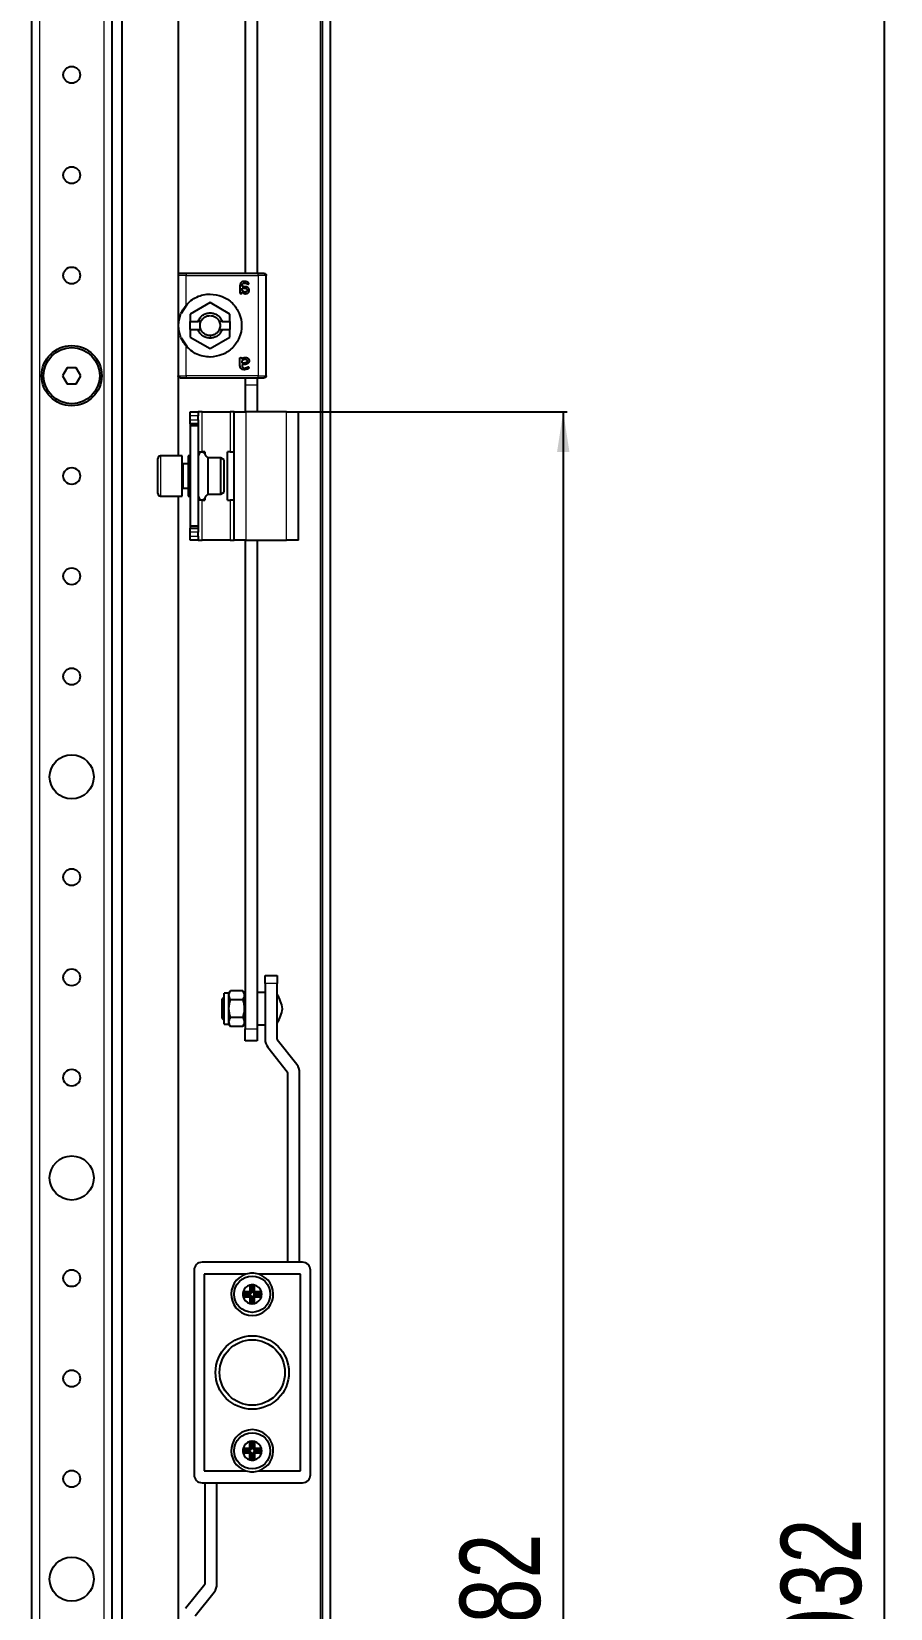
# Model space of a CAD drawing. Header units: millimetres. Extents: x -367 to 1520, y -1456 to 1043.
# Drawn here: x 1305.7 to 1519.8, y -203.9 to 189.2 of the extents above; entities that cross this region are included whole.
import ezdxf

# ---------------------------------------------------------------- set-up
doc = ezdxf.new("R2010")
doc.units = ezdxf.units.MM
doc.layers.add('FORMAT', color=7, linetype='Continuous')
doc.styles.add('SLDTEXTSTYLE0', font='TXT', dxfattribs={"width": 0.75})
doc.dimstyles.new('SLDDIMSTYLE0', dxfattribs={"dimtxt": 20, "dimasz": 10, "dimexe": 0, "dimexo": 0.0625, "dimgap": 5, "dimtad": 2, "dimdec": 1, "dimrnd": 1e-09, "dimzin": 12, "dimdsep": 46, "dimtxsty": 'SLDTEXTSTYLE0', "dimsah": 1, "dimcen": 0.09, "dimadec": 0, "dimazin": 3, "dimtfac": 1, "dimtofl": 0, "dimtmove": 0, "dimatfit": 3, "dimfxl": 0, "dimfrac": 2, "dimtolj": 1, "dimtzin": 12, "dimarcsym": 0})

# ---------------------------------------------------------------- blocks, each defined once
blk = doc.blocks.new('_D_5')
at = {"layer": 'FORMAT'}
for p, q in [((1372.22, 769.38), (1519.21, 769.38)), ((1518.21, 769.38), (1518.21, -1162.62)), ((1372.22, -1162.62), (1519.21, -1162.62))]:
    blk.add_line(p, q, dxfattribs=at)
for points in [[(1518.21, 769.38), (1516.67, 759.38), (1519.75, 759.38)], [(1518.21, -1162.62), (1519.75, -1152.62), (1516.67, -1152.62)]]:
    blk.add_solid(points, dxfattribs=at)
at = {"layer": 'FORMAT', "insert": (1492.43, -226.17), "char_height": 20, "attachment_point": 1, "rotation": 90, "style": 'SLDTEXTSTYLE0'}
blk.add_mtext('1932', dxfattribs=at)
blk = doc.blocks.new('_D_8')
at = {"layer": 'FORMAT'}
for p, q in [((1369.22, 94.38), (1439.21, 94.38)), ((1438.21, 94.38), (1438.21, -487.62)), ((1369.22, -487.62), (1439.21, -487.62))]:
    blk.add_line(p, q, dxfattribs=at)
for points in [[(1438.21, 94.38), (1436.67, 84.38), (1439.75, 84.38)], [(1438.21, -487.62), (1439.75, -477.62), (1436.67, -477.62)]]:
    blk.add_solid(points, dxfattribs=at)
at = {"layer": 'FORMAT', "insert": (1412.43, -218.79), "char_height": 20, "attachment_point": 1, "rotation": 90, "style": 'SLDTEXTSTYLE0'}
blk.add_mtext('582', dxfattribs=at)

msp = doc.modelspace()

# ---------------------------------------------------------------- linework, layer by layer
at = {"color": 7, "linetype": 'Continuous', "lineweight": 25}
for p, q in [((1378.21, -1274.12), (1378.21, 880.88)), ((1380.21, -1274.12), (1380.21, 880.88)), ((1328.21, 847.88), (1328.21, -1241.12)), ((1305.71, 820.88), (1305.71, -1214.12)), ((1325.71, 820.88), (1325.71, -1214.12)), ((1342.21, 748.38), (1342.21, 128.56)), ((1358.91, 737.38), (1358.91, 128.88)), ((1361.91, 737.38), (1361.91, 128.88)), ((1342.21, 128.38), (1342.21, 103.38)), ((1362.21, 128.88), (1344.21, 128.88)), ((1357.65, 125.84), (1357.65, 123.97)), ((1358.18, 125.59), (1358.18, 125.81)), ((1362.81, 128.88), (1362.56, 128.88)), ((1364.21, 103.38), (1364.21, 128.38)), ((1358.11, 123.97), (1358.11, 124.25)), ((1358.56, 125.59), (1358.18, 125.59)), ((1358.18, 125.23), (1358.61, 125.23)), ((1358.18, 124.65), (1358.18, 125.23)), ((1343.04, 119.01), (1344.55, 121.26)), ((1350.21, 121.6), (1345.26, 118.74)), ((1345.26, 118.74), (1345.26, 116.88)), ((1355.16, 118.74), (1350.21, 121.6)), ((1355.16, 116.88), (1355.16, 118.74)), ((1345.26, 114.88), (1345.26, 116.88)), ((1345.26, 116.88), (1347.22, 116.88)), ((1345.26, 114.88), (1345.26, 113.02)), ((1345.26, 114.88), (1347.22, 114.88)), ((1347.92, 116.88), (1347.22, 116.88)), ((1347.22, 114.88), (1347.92, 114.88)), ((1353.2, 116.88), (1352.5, 116.88)), ((1352.5, 114.88), (1353.2, 114.88)), ((1353.2, 116.88), (1355.16, 116.88)), ((1353.2, 114.88), (1355.16, 114.88)), ((1355.16, 116.88), (1355.16, 114.88)), ((1355.16, 113.02), (1355.16, 114.88)), ((1344.55, 110.5), (1343.04, 112.76)), ((1345.26, 113.02), (1350.21, 110.17)), ((1350.21, 110.17), (1355.16, 113.02)), ((1357.65, 105.92), (1357.65, 107.79)), ((1358.11, 107.79), (1358.11, 107.51)), ((1358.18, 106.53), (1358.18, 107.12)), ((1358.61, 106.53), (1358.18, 106.53)), ((1358.56, 106.18), (1358.18, 106.18)), ((1358.18, 106.18), (1358.18, 105.96)), ((1314.55, 105.38), (1313.4, 103.38)), ((1313.4, 103.38), (1314.55, 101.38)), ((1316.86, 105.38), (1314.55, 105.38)), ((1318.02, 103.38), (1316.86, 105.38)), ((1316.86, 101.38), (1318.02, 103.38)), ((1342.21, 103.21), (1342.21, 83.38)), ((1344.21, 102.88), (1362.21, 102.88)), ((1358.91, 102.96), (1358.91, 101.08)), ((1361.91, 102.96), (1361.91, 101.08)), ((1362.56, 102.88), (1362.81, 102.88)), ((1314.55, 101.38), (1316.86, 101.38)), ((1358.91, 101.08), (1358.91, 94.38)), ((1361.91, 101.08), (1361.91, 94.38)), ((1345.21, 94.38), (1347.21, 94.38)), ((1345.21, 93.38), (1345.21, 94.38)), ((1347.21, 94.38), (1347.21, 93.38)), ((1348.21, 94.38), (1347.21, 94.38)), ((1348.21, 94.38), (1355.21, 94.38)), ((1356.21, 94.38), (1355.21, 94.38)), ((1356.21, 94.38), (1359.21, 94.38)), ((1356.21, 62.38), (1356.21, 94.38)), ((1369.21, 94.38), (1359.21, 94.38)), ((1369.21, 94.38), (1372.21, 94.38)), ((1372.21, 62.38), (1372.21, 94.38)), ((1345.21, 92.38), (1345.21, 93.38)), ((1345.21, 91.38), (1345.21, 92.38)), ((1347.21, 91.38), (1345.21, 91.38)), ((1345.21, 91.38), (1345.21, 90.88)), ((1347.21, 90.88), (1345.21, 90.88)), ((1345.21, 90.88), (1345.21, 65.88)), ((1347.21, 92.38), (1347.21, 93.38)), ((1347.21, 92.38), (1347.21, 91.38)), ((1347.21, 91.38), (1347.21, 90.88)), ((1347.21, 90.88), (1347.21, 65.88)), ((1337.21, 76.13), (1337.21, 82.78)), ((1343.21, 83.38), (1337.81, 83.38)), ((1343.21, 75.82), (1343.21, 83.38)), ((1345.21, 83.38), (1344.71, 83.38)), ((1344.71, 83.38), (1344.71, 82.17)), ((1347.21, 84.38), (1348.21, 84.38)), ((1348.91, 84.38), (1348.21, 84.38)), ((1348.91, 84.38), (1348.91, 83.93)), ((1352.84, 82.88), (1349.71, 82.88)), ((1349.71, 73.88), (1349.71, 82.88)), ((1353.71, 82.38), (1352.84, 82.88)), ((1352.84, 73.88), (1352.84, 82.88)), ((1354.51, 72.38), (1354.51, 84.38)), ((1355.21, 84.38), (1354.51, 84.38)), ((1355.21, 84.38), (1356.21, 84.38)), ((1344.71, 81.38), (1343.46, 81.38)), ((1344.71, 82.17), (1344.71, 73.38)), ((1353.71, 74.38), (1353.71, 82.38)), ((1337.21, 73.98), (1337.21, 76.13)), ((1343.21, 73.38), (1343.21, 75.82)), ((1343.46, 75.38), (1344.71, 75.38)), ((1337.81, 73.38), (1343.21, 73.38)), ((1342.21, 73.38), (1342.21, -466.62)), ((1344.71, 73.38), (1345.21, 73.38)), ((1348.21, 72.38), (1347.21, 72.38)), ((1348.21, 72.38), (1348.91, 72.38)), ((1348.91, 72.83), (1348.91, 72.38)), ((1349.71, 73.88), (1352.84, 73.88)), ((1352.84, 73.88), (1353.71, 74.38)), ((1354.51, 72.38), (1355.21, 72.38)), ((1356.21, 72.38), (1355.21, 72.38)), ((1347.21, 65.88), (1345.21, 65.88)), ((1345.21, 65.88), (1345.21, 65.38)), ((1345.21, 64.38), (1345.21, 65.38)), ((1345.21, 65.38), (1347.21, 65.38)), ((1345.21, 63.38), (1345.21, 64.38)), ((1345.21, 62.38), (1345.21, 63.38)), ((1347.21, 65.88), (1347.21, 65.38)), ((1347.21, 65.38), (1347.21, 64.38)), ((1347.21, 63.38), (1347.21, 64.38)), ((1347.21, 63.38), (1347.21, 62.38)), ((1347.21, 62.38), (1345.21, 62.38)), ((1347.21, 62.38), (1348.21, 62.38)), ((1355.21, 62.38), (1348.21, 62.38)), ((1355.21, 62.38), (1356.21, 62.38)), ((1359.21, 62.38), (1356.21, 62.38)), ((1358.91, 62.38), (1358.91, -59.42)), ((1359.21, 62.38), (1369.21, 62.38)), ((1361.91, 62.38), (1361.91, -59.42)), ((1372.21, 62.38), (1369.21, 62.38)), ((1363.91, -48.12), (1363.91, -46.12)), ((1363.91, -46.12), (1366.91, -46.12)), ((1366.91, -46.12), (1366.91, -48.12)), ((1354.91, -50.57), (1353.71, -50.57)), ((1353.71, -54.42), (1353.71, -50.57)), ((1355.25, -49.97), (1354.91, -50.57)), ((1354.91, -54.42), (1354.91, -50.57)), ((1358.36, -49.97), (1355.25, -49.97)), ((1358.71, -50.57), (1358.36, -49.97)), ((1358.71, -50.57), (1358.71, -58.27)), ((1363.91, -50.42), (1361.91, -50.42)), ((1363.91, -48.12), (1363.91, -62.05)), ((1366.91, -62.05), (1366.91, -48.12)), ((1353.71, -51.47), (1353.21, -51.97)), ((1353.21, -56.87), (1353.21, -51.97)), ((1353.71, -58.27), (1353.71, -54.42)), ((1354.91, -58.27), (1354.91, -54.42)), ((1358.36, -52.19), (1355.25, -52.19)), ((1358.91, -51.47), (1358.71, -51.47)), ((1353.21, -56.87), (1353.71, -57.37)), ((1353.71, -58.27), (1354.91, -58.27)), ((1354.91, -58.27), (1355.25, -58.87)), ((1358.36, -56.64), (1355.25, -56.64)), ((1358.36, -58.87), (1355.25, -58.87)), ((1358.36, -58.87), (1358.71, -58.27)), ((1358.71, -57.37), (1358.91, -57.37)), ((1361.91, -58.42), (1363.91, -58.42)), ((1358.91, -62.42), (1358.91, -59.42)), ((1361.91, -62.42), (1358.91, -62.42)), ((1361.91, -59.42), (1361.91, -62.42)), ((1371.82, -68.35), (1366.95, -62.17)), ((1364.6, -64.03), (1369.47, -70.21)), ((1369.51, -70.33), (1369.51, -117.62)), ((1372.51, -117.62), (1372.51, -70.33)), ((1373.21, -117.62), (1348.21, -117.62)), ((1346.21, -119.62), (1346.21, -170.62)), ((1348.71, -120.62), (1348.71, -169.62)), ((1359.11, -120.62), (1348.71, -120.62)), ((1372.71, -120.62), (1362.31, -120.62)), ((1372.71, -169.62), (1372.71, -120.62)), ((1375.21, -170.62), (1375.21, -119.62)), ((1360.01, -125.02), (1358.44, -125.02)), ((1358.8, -125.46), (1358.44, -125.02)), ((1358.8, -125.78), (1358.44, -126.22)), ((1360.01, -125.46), (1358.8, -125.46)), ((1358.8, -125.78), (1360.01, -125.78)), ((1360.11, -123.35), (1360.11, -124.92)), ((1360.55, -123.71), (1360.11, -123.35)), ((1360.55, -123.71), (1360.55, -124.92)), ((1360.87, -123.71), (1361.31, -123.35)), ((1360.87, -124.92), (1360.87, -123.71)), ((1361.31, -124.92), (1361.31, -123.35)), ((1362.98, -125.02), (1361.41, -125.02)), ((1362.61, -125.46), (1361.41, -125.46)), ((1361.41, -125.78), (1362.61, -125.78)), ((1362.61, -125.46), (1362.98, -125.02)), ((1362.61, -125.78), (1362.98, -126.22)), ((1358.44, -126.22), (1360.01, -126.22)), ((1360.11, -126.32), (1360.11, -127.89)), ((1360.55, -127.53), (1360.11, -127.89)), ((1360.55, -126.32), (1360.55, -127.53)), ((1360.87, -127.53), (1360.87, -126.32)), ((1360.87, -127.53), (1361.31, -127.89)), ((1361.31, -127.89), (1361.31, -126.32)), ((1361.41, -126.22), (1362.98, -126.22)), ((1358.8, -164.46), (1358.44, -164.02)), ((1358.44, -164.02), (1360.01, -164.02)), ((1358.8, -164.78), (1358.44, -165.22)), ((1358.8, -164.46), (1360.01, -164.46)), ((1360.01, -164.78), (1358.8, -164.78)), ((1360.11, -163.92), (1360.11, -162.35)), ((1360.55, -162.71), (1360.11, -162.35)), ((1360.55, -163.92), (1360.55, -162.71)), ((1360.87, -162.71), (1361.31, -162.35)), ((1360.87, -162.71), (1360.87, -163.92)), ((1361.31, -162.35), (1361.31, -163.92)), ((1361.41, -164.02), (1362.98, -164.02)), ((1361.41, -164.46), (1362.61, -164.46)), ((1362.61, -164.78), (1361.41, -164.78)), ((1362.61, -164.46), (1362.98, -164.02)), ((1362.61, -164.78), (1362.98, -165.22)), ((1360.01, -165.22), (1358.44, -165.22)), ((1360.11, -166.89), (1360.11, -165.32)), ((1360.55, -166.53), (1360.11, -166.89)), ((1360.55, -166.53), (1360.55, -165.32)), ((1360.87, -165.32), (1360.87, -166.53)), ((1360.87, -166.53), (1361.31, -166.89)), ((1361.31, -165.32), (1361.31, -166.89)), ((1362.98, -165.22), (1361.41, -165.22)), ((1348.21, -172.62), (1373.21, -172.62)), ((1348.71, -169.62), (1359.11, -169.62)), ((1348.91, -172.62), (1348.91, -197.85)), ((1351.91, -197.85), (1351.91, -172.62)), ((1362.31, -169.62), (1372.71, -169.62)), ((1348.86, -197.97), (1344.11, -203.94)), ((1346.45, -205.81), (1351.21, -199.84))]:
    msp.add_line(p, q, dxfattribs=at)
at = {"color": 8, "linetype": 'Continuous', "lineweight": 18}
for p, q in [((1377.61, 878.28), (1377.61, -1271.52)), ((1307.71, 820.88), (1307.71, -1214.12)), ((1323.71, 820.88), (1323.71, -1214.12)), ((1344.21, 120.94), (1344.21, 128.38)), ((1344.21, 128.38), (1362.21, 128.38)), ((1362.21, 128.38), (1362.21, 103.38)), ((1344.21, 103.38), (1344.21, 110.82)), ((1350.21, 113.38), (1350.21, 112.73)), ((1362.21, 103.38), (1344.21, 103.38)), ((1358.91, 101.08), (1361.91, 101.08)), ((1348.21, 84.38), (1348.21, 94.38)), ((1355.21, 94.38), (1355.21, 84.38)), ((1359.21, 62.38), (1359.21, 94.38)), ((1369.21, 62.38), (1369.21, 94.38)), ((1347.21, 93.38), (1345.21, 93.38)), ((1345.21, 92.38), (1347.21, 92.38)), ((1337.81, 83.38), (1337.81, 75.82)), ((1343.46, 81.38), (1343.46, 75.38)), ((1337.81, 75.82), (1337.81, 73.38)), ((1348.21, 62.38), (1348.21, 72.38)), ((1355.21, 72.38), (1355.21, 62.38)), ((1347.21, 64.38), (1345.21, 64.38)), ((1345.21, 63.38), (1347.21, 63.38)), ((1366.91, -48.12), (1363.91, -48.12)), ((1358.91, -59.42), (1361.91, -59.42)), ((1360.01, -125.46), (1360.01, -125.02)), ((1360.01, -125.78), (1360.01, -126.22)), ((1360.55, -124.92), (1360.11, -124.92)), ((1360.87, -124.92), (1361.31, -124.92)), ((1361.41, -125.46), (1361.41, -125.02)), ((1361.41, -125.78), (1361.41, -126.22)), ((1360.55, -126.32), (1360.11, -126.32)), ((1360.87, -126.32), (1361.31, -126.32)), ((1360.01, -164.46), (1360.01, -164.02)), ((1360.01, -164.78), (1360.01, -165.22)), ((1360.55, -163.92), (1360.11, -163.92)), ((1360.87, -163.92), (1361.31, -163.92)), ((1361.41, -164.46), (1361.41, -164.02)), ((1361.41, -164.78), (1361.41, -165.22)), ((1360.55, -165.32), (1360.11, -165.32)), ((1360.87, -165.32), (1361.31, -165.32))]:
    msp.add_line(p, q, dxfattribs=at)
at = {"color": 7, "linetype": 'Continuous', "lineweight": 25}
for centre, radius in [((1315.71, 178.38), 2.1), ((1315.71, 153.38), 2.1), ((1315.71, 128.38), 2.1), ((1315.71, 103.38), 7.5), ((1315.71, 103.38), 7), ((1315.71, 78.38), 2.1), ((1315.71, 53.38), 2.1), ((1315.71, 28.38), 2.1), ((1315.71, 3.38), 5.5), ((1315.71, -21.62), 2.1), ((1315.71, -46.62), 2.1), ((1315.71, -71.62), 2.1), ((1315.71, -96.62), 5.5), ((1315.71, -121.62), 2.1), ((1360.71, -125.62), 4.5), ((1360.71, -145.12), 9.15), ((1360.71, -145.12), 8.15), ((1315.71, -146.62), 2.1), ((1360.71, -164.62), 4.5), ((1315.71, -171.62), 2.1), ((1315.71, -196.62), 5.5)]:
    msp.add_circle(centre, radius, dxfattribs=at)
for centre, radius, start, end in [((1337.81, 82.78), 0.6, 90, 180), ((1343.46, 81.63), 0.25, 180, 270), ((1343.46, 75.13), 0.25, 90, 180), ((1337.81, 73.98), 0.6, 180, 270), ((1360.27, -55.38), 8, 6.8819, 33.8709), ((1360.27, -53.46), 8, 326.1291, 353.1181), ((1367.11, -62.05), 3.2, 180, 218.264), ((1367.11, -62.05), 0.2, 180, 218.264), ((1369.31, -70.33), 0.2, 0, 38.264), ((1369.31, -70.33), 3.2, 0, 38.264), ((1348.21, -119.62), 2, 90, 180), ((1373.21, -119.62), 2, 0, 90), ((1360.71, -125.62), 5.25, 107.7528, 72.2472), ((1360.71, -125.62), 5.25, 72.2472, 107.7528), ((1360.71, -125.62), 2.35, 165.2075, 194.7925), ((1360.71, -125.62), 2.35, 104.7925, 165.2075), ((1360.71, -125.62), 1.91, 175.1056, 184.8944), ((1360.01, -124.92), 0.1, 270, 0), ((1360.01, -124.92), 0.537, 270, 0), ((1360.01, -126.32), 0.537, 0, 90), ((1360.71, -125.62), 2.35, 75.2075, 104.7925), ((1360.71, -125.62), 1.91, 85.1056, 94.8944), ((1361.41, -124.92), 0.537, 180, 270), ((1361.41, -126.32), 0.537, 90, 180), ((1360.71, -125.62), 2.35, 14.7925, 75.2075), ((1361.41, -124.92), 0.1, 180, 270), ((1360.71, -125.62), 1.91, 355.1056, 4.8944), ((1360.71, -125.62), 2.35, 345.2075, 14.7925), ((1360.71, -125.62), 2.35, 194.7925, 255.2075), ((1360.01, -126.32), 0.1, 0, 90), ((1360.71, -125.62), 2.35, 255.2075, 284.7925), ((1360.71, -125.62), 1.91, 265.1056, 274.8944), ((1360.71, -125.62), 2.35, 284.7925, 345.2075), ((1361.41, -126.32), 0.1, 90, 180), ((1360.71, -164.62), 5.25, 287.7528, 252.2472), ((1360.71, -164.62), 2.35, 165.2075, 194.7925), ((1360.71, -164.62), 2.35, 104.7925, 165.2075), ((1360.71, -164.62), 1.91, 175.1056, 184.8944), ((1360.01, -163.92), 0.1, 270, 0), ((1360.01, -163.92), 0.537, 270, 0), ((1360.01, -165.32), 0.537, 0, 90), ((1360.71, -164.62), 2.35, 75.2075, 104.7925), ((1360.71, -164.62), 1.91, 85.1056, 94.8944), ((1361.41, -163.92), 0.537, 180, 270), ((1361.41, -165.32), 0.537, 90, 180), ((1360.71, -164.62), 2.35, 14.7925, 75.2075), ((1361.41, -163.92), 0.1, 180, 270), ((1360.71, -164.62), 1.91, 355.1056, 4.8944), ((1360.71, -164.62), 2.35, 345.2075, 14.7925), ((1360.71, -164.62), 2.35, 194.7925, 255.2075), ((1360.01, -165.32), 0.1, 0, 90), ((1360.71, -164.62), 2.35, 255.2075, 284.7925), ((1360.71, -164.62), 1.91, 265.1056, 274.8944), ((1360.71, -164.62), 2.35, 284.7925, 345.2075), ((1361.41, -165.32), 0.1, 90, 180), ((1348.21, -170.62), 2, 180, 270), ((1360.71, -164.62), 5.25, 252.2472, 287.7528), ((1373.21, -170.62), 2, 270, 0), ((1348.71, -197.85), 0.2, 321.4416, 0), ((1348.71, -197.85), 3.2, 321.4416, 0)]:
    msp.add_arc(centre, radius, start, end, dxfattribs=at)
for points in [[(1342.71, 128.88), (1342.64, 128.87), (1342.51, 128.86), (1342.35, 128.74), (1342.23, 128.58), (1342.22, 128.45), (1342.21, 128.38)], [(1344.21, 128.88), (1344.01, 128.88), (1343.62, 128.88), (1343.12, 128.88), (1342.78, 128.88), (1342.73, 128.88), (1342.71, 128.88)], [(1363.71, 128.88), (1363.69, 128.88), (1363.64, 128.88), (1363.29, 128.88), (1362.8, 128.88), (1362.4, 128.88), (1362.21, 128.88)], [(1363.71, 128.88), (1363.77, 128.87), (1363.9, 128.86), (1364.07, 128.74), (1364.19, 128.58), (1364.2, 128.45), (1364.21, 128.38)], [(1344.21, 120.94), (1344.6, 121.36), (1345.39, 122.18), (1346.88, 123.05), (1348.5, 123.62), (1349.64, 123.7), (1350.21, 123.73)], [(1350.21, 123.73), (1351.24, 123.61), (1353.29, 123.38), (1355.9, 121.56), (1357.65, 118.97), (1358.26, 115.88), (1357.65, 112.8), (1355.9, 110.2), (1353.29, 108.39), (1351.24, 108.15), (1350.21, 108.03)], [(1347.22, 116.88), (1347.35, 117.18), (1347.62, 117.78), (1348.34, 118.48), (1349.22, 118.93), (1350.21, 119.08), (1351.19, 118.93), (1352.08, 118.48), (1352.8, 117.78), (1353.06, 117.18), (1353.2, 116.88)], [(1347.92, 116.88), (1348.03, 117.09), (1348.26, 117.52), (1348.82, 118), (1349.48, 118.32), (1349.97, 118.36), (1350.21, 118.38)], [(1350.21, 118.38), (1350.45, 118.36), (1350.93, 118.32), (1351.59, 118), (1352.15, 117.52), (1352.38, 117.09), (1352.5, 116.88)], [(1350.21, 112.73), (1349.88, 112.76), (1349.22, 112.82), (1348.34, 113.29), (1347.62, 113.98), (1347.35, 114.58), (1347.22, 114.88)], [(1347.92, 114.88), (1347.86, 115.04), (1347.74, 115.37), (1347.69, 115.88), (1347.74, 116.4), (1347.86, 116.72), (1347.92, 116.88)], [(1350.21, 113.38), (1349.97, 113.4), (1349.48, 113.44), (1348.82, 113.76), (1348.26, 114.24), (1348.03, 114.67), (1347.92, 114.88)], [(1353.2, 114.88), (1353.06, 114.58), (1352.8, 113.98), (1352.08, 113.29), (1351.19, 112.82), (1350.54, 112.76), (1350.21, 112.73)], [(1352.5, 114.88), (1352.38, 114.67), (1352.15, 114.24), (1351.59, 113.76), (1350.93, 113.44), (1350.45, 113.4), (1350.21, 113.38)], [(1352.5, 116.88), (1352.56, 116.72), (1352.68, 116.4), (1352.72, 115.88), (1352.68, 115.37), (1352.56, 115.04), (1352.5, 114.88)], [(1350.21, 108.03), (1349.64, 108.07), (1348.5, 108.14), (1346.88, 108.71), (1345.39, 109.58), (1344.6, 110.41), (1344.21, 110.82)], [(1342.71, 102.88), (1342.64, 102.89), (1342.51, 102.9), (1342.35, 103.02), (1342.23, 103.18), (1342.22, 103.32), (1342.21, 103.38)], [(1342.71, 102.88), (1342.73, 102.88), (1342.78, 102.88), (1343.12, 102.88), (1343.62, 102.88), (1344.01, 102.88), (1344.21, 102.88)], [(1362.21, 102.88), (1362.4, 102.88), (1362.8, 102.88), (1363.29, 102.88), (1363.64, 102.88), (1363.69, 102.88), (1363.71, 102.88)], [(1364.21, 103.38), (1364.2, 103.32), (1364.19, 103.18), (1364.07, 103.02), (1363.9, 102.9), (1363.77, 102.89), (1363.71, 102.88)]]:
    msp.add_open_spline(points, degree=3, dxfattribs=at)
at = {"color": 8, "linetype": 'Continuous', "lineweight": 18}
for points in [[(1344.21, 128.38), (1343.95, 128.38), (1343.42, 128.38), (1342.76, 128.38), (1342.3, 128.38), (1342.24, 128.38), (1342.21, 128.38)], [(1344.21, 128.88), (1344.21, 128.87), (1344.21, 128.86), (1344.21, 128.74), (1344.21, 128.58), (1344.21, 128.45), (1344.21, 128.38)], [(1362.21, 128.38), (1362.21, 128.45), (1362.21, 128.58), (1362.21, 128.74), (1362.21, 128.86), (1362.21, 128.87), (1362.21, 128.88)], [(1364.21, 128.38), (1364.18, 128.38), (1364.12, 128.38), (1363.66, 128.38), (1362.99, 128.38), (1362.47, 128.38), (1362.21, 128.38)], [(1342.21, 103.38), (1342.24, 103.38), (1342.3, 103.38), (1342.76, 103.38), (1343.42, 103.38), (1343.95, 103.38), (1344.21, 103.38)], [(1344.21, 103.38), (1344.21, 103.32), (1344.21, 103.18), (1344.21, 103.02), (1344.21, 102.9), (1344.21, 102.89), (1344.21, 102.88)], [(1362.21, 102.88), (1362.21, 102.89), (1362.21, 102.9), (1362.21, 103.02), (1362.21, 103.18), (1362.21, 103.32), (1362.21, 103.38)], [(1362.21, 103.38), (1362.47, 103.38), (1362.99, 103.38), (1363.66, 103.38), (1364.12, 103.38), (1364.18, 103.38), (1364.21, 103.38)]]:
    msp.add_open_spline(points, degree=3, dxfattribs=at)
at = {"color": 7, "linetype": 'Continuous', "lineweight": 25}
for points, knots in [([(1358.76, 126.88), (1358.61, 126.87), (1358.39, 126.86), (1358.11, 126.77), (1357.92, 126.65), (1357.78, 126.48), (1357.67, 126.21), (1357.66, 125.99), (1357.65, 125.84)], [0, 0, 0, 0, 0.250089, 0.382495, 0.500259, 0.622163, 0.750133, 1, 1, 1, 1]), ([(1358.18, 125.81), (1358.18, 125.89), (1358.19, 126.03), (1358.25, 126.2), (1358.32, 126.31), (1358.43, 126.39), (1358.55, 126.44), (1358.68, 126.47), (1358.77, 126.47), (1358.82, 126.47)], [0, 0, 0, 0, 0.250023, 0.382539, 0.499802, 0.620838, 0.749652, 0.874777, 1, 1, 1, 1]), ([(1359.83, 126.38), (1359.83, 126.44), (1359.83, 126.52), (1359.76, 126.61), (1359.62, 126.7), (1359.3, 126.83), (1358.98, 126.86), (1358.76, 126.88)], [0, 0, 0, 0, 0.124693, 0.187182, 0.249773, 0.500039, 1, 1, 1, 1]), ([(1358.82, 126.47), (1358.98, 126.45), (1359.22, 126.42), (1359.47, 126.3), (1359.6, 126.23), (1359.67, 126.19), (1359.71, 126.18), (1359.72, 126.18)], [0, 0, 0, 0, 0.4987, 0.749508, 0.874949, 0.946783, 1, 1, 1, 1]), ([(1359.72, 126.18), (1359.74, 126.18), (1359.75, 126.18), (1359.77, 126.19), (1359.78, 126.2), (1359.8, 126.23), (1359.82, 126.27), (1359.82, 126.31), (1359.82, 126.35), (1359.83, 126.37), (1359.83, 126.38)], [0, 0, 0, 0, 0.128825, 0.180169, 0.243397, 0.36986, 0.499864, 0.749649, 0.843476, 1, 1, 1, 1]), ([(1357.65, 123.97), (1357.65, 123.96), (1357.65, 123.94), (1357.67, 123.93), (1357.69, 123.9), (1357.77, 123.88), (1357.83, 123.88), (1357.88, 123.88)], [0, 0, 0, 0, 0.124881, 0.183376, 0.250934, 0.500336, 1, 1, 1, 1]), ([(1357.88, 123.88), (1357.92, 123.88), (1357.99, 123.88), (1358.07, 123.9), (1358.09, 123.92), (1358.11, 123.94), (1358.11, 123.96), (1358.11, 123.97)], [0, 0, 0, 0, 0.499718, 0.749437, 0.810587, 0.875078, 1, 1, 1, 1]), ([(1358.11, 124.25), (1358.23, 124.14), (1358.42, 123.97), (1358.69, 123.86), (1358.86, 123.83), (1358.94, 123.82), (1358.98, 123.82)], [0, 0, 0, 0, 0.499113, 0.749325, 0.874665, 1, 1, 1, 1]), ([(1358.9, 124.23), (1358.83, 124.24), (1358.69, 124.25), (1358.43, 124.39), (1358.28, 124.54), (1358.18, 124.65)], [0, 0, 0, 0, 0.249939, 0.499864, 1, 1, 1, 1]), ([(1359.94, 124.67), (1359.94, 124.74), (1359.93, 124.9), (1359.84, 125.12), (1359.68, 125.3), (1359.41, 125.46), (1359.03, 125.57), (1358.72, 125.58), (1358.56, 125.59)], [0, 0, 0, 0, 0.125049, 0.249886, 0.370856, 0.49982, 0.749609, 1, 1, 1, 1]), ([(1358.61, 125.23), (1358.71, 125.23), (1358.89, 125.22), (1359.11, 125.16), (1359.26, 125.07), (1359.35, 124.97), (1359.41, 124.84), (1359.41, 124.75), (1359.41, 124.7)], [0, 0, 0, 0, 0.279652, 0.500248, 0.629485, 0.750186, 0.875763, 1, 1, 1, 1]), ([(1359.41, 124.7), (1359.41, 124.64), (1359.4, 124.54), (1359.34, 124.42), (1359.27, 124.35), (1359.19, 124.29), (1359.1, 124.26), (1359, 124.24), (1358.93, 124.24), (1358.9, 124.23)], [0, 0, 0, 0, 0.249168, 0.373635, 0.49939, 0.619394, 0.749656, 0.87477, 1, 1, 1, 1]), ([(1358.98, 123.82), (1359.1, 123.83), (1359.29, 123.84), (1359.51, 123.93), (1359.67, 124.02), (1359.79, 124.15), (1359.92, 124.36), (1359.93, 124.54), (1359.94, 124.67)], [0, 0, 0, 0, 0.25007, 0.379181, 0.500499, 0.62417, 0.750842, 1, 1, 1, 1]), ([(1344.21, 110.82), (1343.92, 111.2), (1343.35, 111.95), (1342.79, 113.2), (1342.44, 114.48), (1342.32, 115.88), (1342.44, 117.29), (1342.79, 118.57), (1343.35, 119.81), (1343.92, 120.57), (1344.21, 120.94)], [0, 0, 0, 0, 0.125762, 0.25037, 0.375307, 0.500139, 0.62481, 0.749763, 0.874888, 1, 1, 1, 1]), ([(1357.65, 107.79), (1357.65, 107.8), (1357.65, 107.82), (1357.67, 107.84), (1357.69, 107.86), (1357.77, 107.88), (1357.83, 107.88), (1357.88, 107.88)], [0, 0, 0, 0, 0.124884, 0.186377, 0.250914, 0.500322, 1, 1, 1, 1]), ([(1357.88, 107.88), (1357.92, 107.88), (1357.98, 107.88), (1358.05, 107.86), (1358.08, 107.85), (1358.09, 107.84), (1358.11, 107.82), (1358.11, 107.8), (1358.11, 107.79)], [0, 0, 0, 0, 0.499162, 0.644242, 0.749698, 0.813605, 0.875217, 1, 1, 1, 1]), ([(1358.11, 107.51), (1358.23, 107.62), (1358.42, 107.79), (1358.73, 107.92), (1358.9, 107.93), (1358.98, 107.94)], [0, 0, 0, 0, 0.499364, 0.749701, 1, 1, 1, 1]), ([(1358.18, 107.12), (1358.28, 107.22), (1358.43, 107.38), (1358.65, 107.49), (1358.79, 107.52), (1358.86, 107.53), (1358.9, 107.53)], [0, 0, 0, 0, 0.499765, 0.749504, 0.874771, 1, 1, 1, 1]), ([(1359.94, 107.1), (1359.94, 107.06), (1359.94, 106.98), (1359.91, 106.82), (1359.84, 106.64), (1359.68, 106.46), (1359.41, 106.3), (1359.03, 106.19), (1358.72, 106.18), (1358.56, 106.18)], [0, 0, 0, 0, 0.062637, 0.125278, 0.250072, 0.374841, 0.499994, 0.749696, 1, 1, 1, 1]), ([(1359.36, 106.31), (1359.25, 106.27), (1358.99, 106.18), (1358.72, 106.18), (1358.56, 106.18)], [0, 0, 0, 0, 0.425627, 1, 1, 1, 1]), ([(1359.41, 107.06), (1359.41, 107.01), (1359.41, 106.92), (1359.35, 106.79), (1359.26, 106.69), (1359.11, 106.6), (1358.89, 106.54), (1358.71, 106.53), (1358.61, 106.53)], [0, 0, 0, 0, 0.1244465, 0.2497948, 0.3699999, 0.4997343, 0.7199319, 1, 1, 1, 1]), ([(1358.9, 107.53), (1358.97, 107.52), (1359.07, 107.52), (1359.19, 107.47), (1359.27, 107.41), (1359.34, 107.34), (1359.38, 107.25), (1359.41, 107.16), (1359.41, 107.09), (1359.41, 107.06)], [0, 0, 0, 0, 0.249623, 0.37714, 0.499734, 0.62273, 0.749812, 0.874876, 1, 1, 1, 1]), ([(1358.98, 107.94), (1359.1, 107.93), (1359.29, 107.92), (1359.51, 107.84), (1359.67, 107.74), (1359.79, 107.61), (1359.92, 107.4), (1359.93, 107.22), (1359.94, 107.1)], [0, 0, 0, 0, 0.25007, 0.379559, 0.500499, 0.624556, 0.750843, 1, 1, 1, 1]), ([(1358.76, 104.88), (1358.69, 104.88), (1358.54, 104.89), (1358.32, 104.92), (1358.11, 104.99), (1357.92, 105.11), (1357.78, 105.28), (1357.67, 105.55), (1357.66, 105.78), (1357.65, 105.92)], [0, 0, 0, 0, 0.125255, 0.250437, 0.383066, 0.500493, 0.622629, 0.75025, 1, 1, 1, 1]), ([(1358.18, 105.96), (1358.18, 105.91), (1358.18, 105.82), (1358.2, 105.69), (1358.25, 105.56), (1358.32, 105.45), (1358.43, 105.37), (1358.59, 105.3), (1358.73, 105.3), (1358.82, 105.29)], [0, 0, 0, 0, 0.125295, 0.250514, 0.383518, 0.50035, 0.621938, 0.750243, 1, 1, 1, 1]), ([(1359.83, 105.38), (1359.83, 105.35), (1359.82, 105.3), (1359.81, 105.22), (1359.76, 105.15), (1359.62, 105.06), (1359.3, 104.93), (1358.98, 104.9), (1358.76, 104.88)], [0, 0, 0, 0, 0.062686, 0.125173, 0.187628, 0.250185, 0.500314, 1, 1, 1, 1]), ([(1358.82, 105.29), (1358.98, 105.31), (1359.29, 105.33), (1359.55, 105.54), (1359.71, 105.58), (1359.72, 105.59)], [0, 0, 0, 0, 0.498852, 0.946609, 1, 1, 1, 1]), ([(1359.72, 105.59), (1359.74, 105.59), (1359.75, 105.58), (1359.77, 105.57), (1359.78, 105.56), (1359.8, 105.54), (1359.82, 105.48), (1359.83, 105.42), (1359.83, 105.38)], [0, 0, 0, 0, 0.13107, 0.182437, 0.243796, 0.371388, 0.500442, 1, 1, 1, 1]), ([(1349.71, 82.88), (1349.53, 83.03), (1349.19, 83.34), (1348.99, 83.91), (1348.63, 84.21), (1348.29, 84.35), (1347.93, 84.31), (1347.58, 84.12), (1347.33, 83.76), (1347.25, 83.46), (1347.21, 83.31)], [0, 0, 0, 0, 0.185676, 0.371025, 0.466937, 0.562172, 0.656347, 0.751553, 0.873842, 1, 1, 1, 1]), ([(1347.21, 73.45), (1347.25, 73.3), (1347.33, 73), (1347.58, 72.64), (1347.93, 72.45), (1348.29, 72.42), (1348.63, 72.55), (1348.99, 72.85), (1349.19, 73.42), (1349.53, 73.73), (1349.71, 73.88)], [0, 0, 0, 0, 0.126158, 0.248447, 0.343653, 0.437828, 0.533063, 0.628975, 0.814324, 1, 1, 1, 1]), ([(1355.25, -52.19), (1355.08, -51.8), (1354.74, -51.05), (1355.09, -50.31), (1355.25, -49.97)], [0, 0, 0, 0, 0.534707, 1, 1, 1, 1]), ([(1358.36, -49.97), (1358.54, -50.37), (1358.88, -51.11), (1358.53, -51.85), (1358.36, -52.19)], [0, 0, 0, 0, 0.534707, 1, 1, 1, 1]), ([(1355.25, -56.64), (1355.08, -55.89), (1354.74, -54.4), (1355.08, -52.92), (1355.25, -52.19)], [0, 0, 0, 0, 0.508481, 1, 1, 1, 1]), ([(1358.36, -52.19), (1358.54, -52.95), (1358.88, -54.43), (1358.53, -55.92), (1358.36, -56.64)], [0, 0, 0, 0, 0.508481, 1, 1, 1, 1]), ([(1355.25, -58.87), (1355.08, -58.47), (1354.74, -57.73), (1355.09, -56.99), (1355.25, -56.64)], [0, 0, 0, 0, 0.534707, 1, 1, 1, 1]), ([(1358.36, -56.64), (1358.54, -57.04), (1358.88, -57.78), (1358.53, -58.52), (1358.36, -58.87)], [0, 0, 0, 0, 0.534707, 1, 1, 1, 1])]:
    msp.add_open_spline(points, degree=3, knots=knots, dxfattribs=at)

# ---------------------------------------------------------------- dimensions: what is measured, and where the dimension line sits
at = {"layer": 'FORMAT'}
for base, p1, p2, picture, middle in [((1518.21, -1162.62), (1372.21, 769.38), (1372.21, -1162.62), '_D_5', (1518.21, -196.62)), ((1438.21, -487.62), (1369.21, 94.38), (1369.21, -487.62), '_D_8', (1438.21, -196.62))]:
    dim = msp.add_linear_dim(base=base, p1=p1, p2=p2, angle=90, dimstyle='SLDDIMSTYLE0', dxfattribs=at)
    dim.commit()
    dim.dimension.update_dxf_attribs({"geometry": picture, "text_midpoint": middle, "dimtype": 160})

doc.saveas('drawing.dxf')
